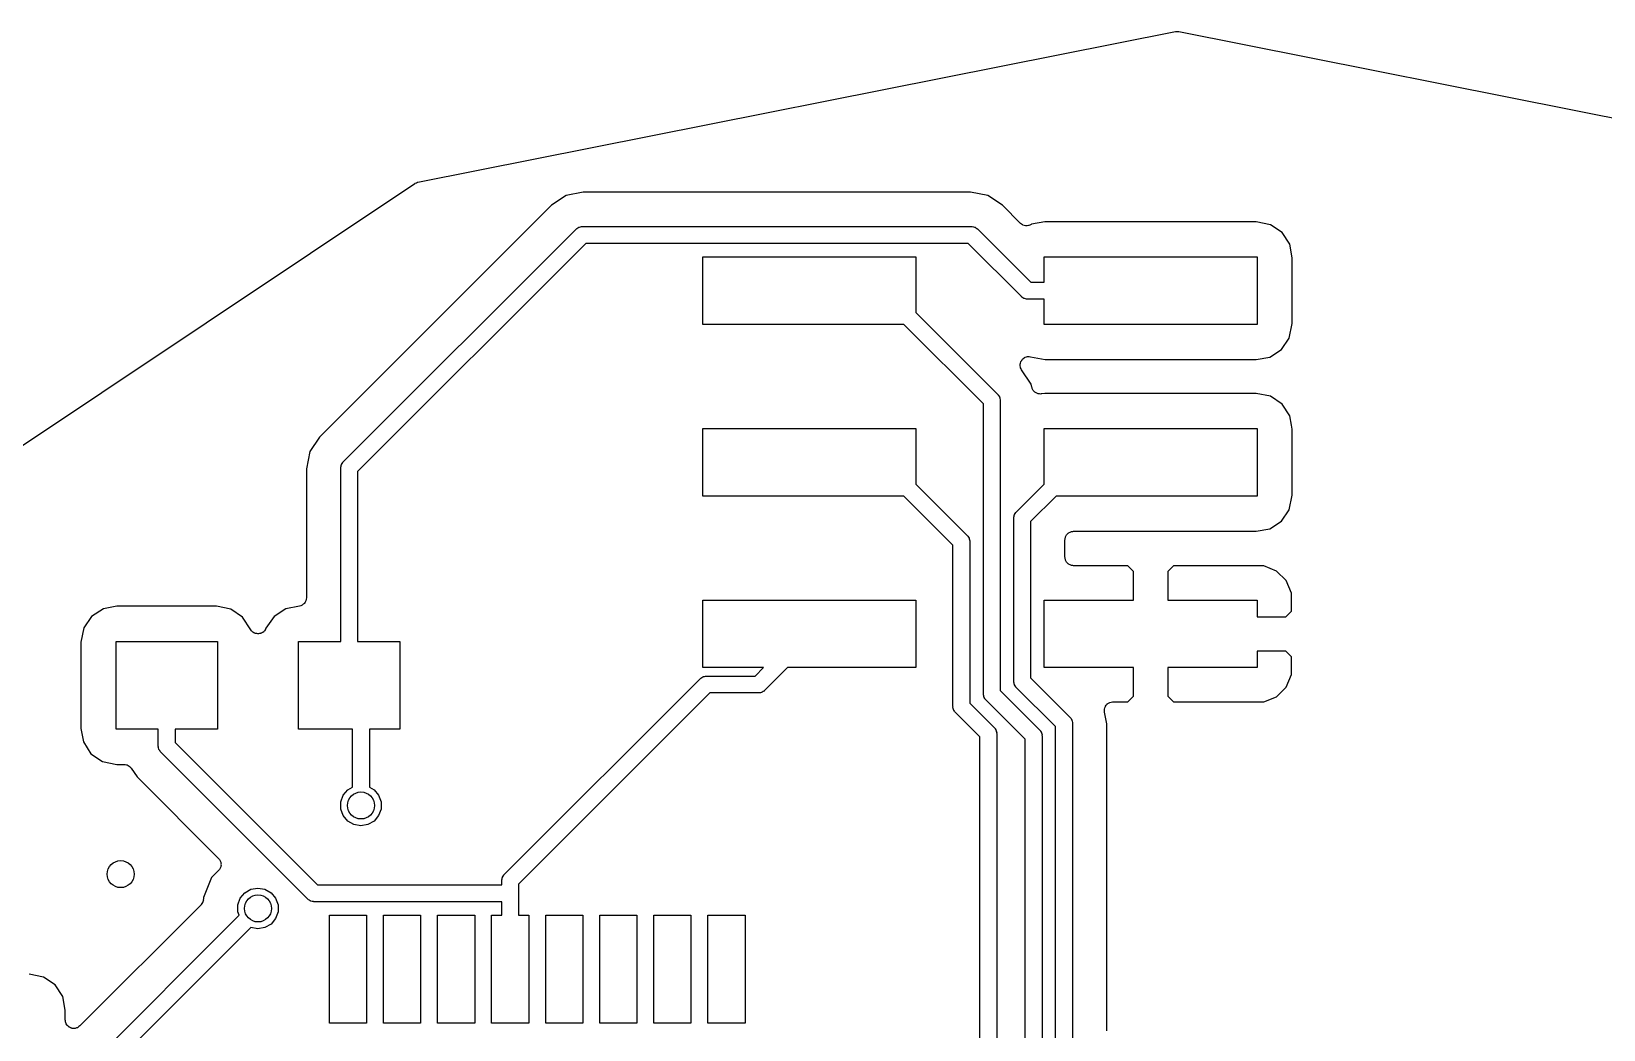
# Model space of a CAD drawing. Extents: x 10 to 287, y -200 to -10.
# Drawn here: x 133.05 to 156.31, y -85.36 to -70.58 of the extents above; entities that cross this region are included whole.
import ezdxf

# ---------------------------------------------------------------- set-up
doc = ezdxf.new("R2010")
doc.units = 0
doc.header["$MEASUREMENT"] = 0
doc.layers.add('BLACK', color=7, linetype='CONTINUOUS')

msp = doc.modelspace()

# ---------------------------------------------------------------- linework, layer by layer
at = {"layer": 'Black'}
for p, q in [((138.766, -72.815), (149.975, -70.5854)), ((149.975, -70.5854), (149.978, -70.5854)), ((149.978, -70.5854), (149.981, -70.5845)), ((149.981, -70.5845), (150, -70.5849)), ((150, -70.5849), (150.019, -70.5845)), ((150.019, -70.5845), (150.022, -70.5854)), ((150.022, -70.5854), (150.025, -70.5854)), ((150.025, -70.5854), (161.234, -72.815)), ((129.218, -79.1832), (138.721, -72.834)), ((138.721, -72.834), (138.723, -72.8328)), ((138.723, -72.8328), (138.725, -72.831)), ((138.725, -72.831), (138.743, -72.824)), ((138.743, -72.824), (138.761, -72.8162)), ((138.761, -72.8162), (138.764, -72.816)), ((138.764, -72.816), (138.766, -72.815)), ((140.956, -73.0145), (140.741, -73.1582)), ((141.21, -72.964), (140.956, -73.0145)), ((146.943, -72.964), (141.21, -72.964)), ((147.197, -73.0145), (146.943, -72.964)), ((147.412, -73.1582), (147.197, -73.0145)), ((140.741, -73.1582), (137.309, -76.5896)), ((147.68, -73.4255), (147.412, -73.1582)), ((141.113, -73.5055), (141.117, -73.5012)), ((141.117, -73.5012), (141.131, -73.4931)), ((141.131, -73.4931), (141.144, -73.4837)), ((141.144, -73.4837), (141.149, -73.4823)), ((141.149, -73.4823), (141.154, -73.4795)), ((141.154, -73.4795), (141.17, -73.4767)), ((141.17, -73.4767), (141.186, -73.4725)), ((141.186, -73.4725), (141.192, -73.473)), ((141.192, -73.473), (141.197, -73.472)), ((141.197, -73.472), (146.956, -73.472)), ((146.956, -73.472), (146.961, -73.473)), ((146.961, -73.473), (146.967, -73.4725)), ((146.967, -73.4725), (146.983, -73.4767)), ((146.983, -73.4767), (146.999, -73.4795)), ((146.999, -73.4795), (147.004, -73.4823)), ((147.004, -73.4823), (147.009, -73.4837)), ((147.009, -73.4837), (147.022, -73.4931)), ((147.022, -73.4931), (147.036, -73.5012)), ((147.036, -73.5012), (147.04, -73.5055)), ((147.696, -73.4367), (147.68, -73.4255)), ((147.711, -73.4486), (147.696, -73.4367)), ((147.714, -73.4494), (147.711, -73.4486)), ((147.716, -73.4508), (147.714, -73.4494)), ((147.735, -73.4559), (147.716, -73.4508)), ((147.753, -73.4617), (147.735, -73.4559)), ((147.756, -73.4616), (147.753, -73.4617)), ((147.758, -73.4622), (147.756, -73.4616)), ((147.778, -73.4605), (147.758, -73.4622)), ((147.798, -73.4596), (147.778, -73.4605)), ((147.8, -73.4586), (147.798, -73.4596)), ((147.802, -73.4584), (147.8, -73.4586)), ((147.82, -73.4501), (147.802, -73.4584)), ((147.838, -73.4425), (147.82, -73.4501)), ((147.844, -73.4391), (147.838, -73.4425)), ((148.043, -73.4016), (147.844, -73.4391)), ((151.168, -73.4016), (148.043, -73.4016)), ((151.382, -73.4449), (151.168, -73.4016)), ((151.552, -73.5609), (151.382, -73.4449)), ((137.66, -76.9576), (141.109, -73.5086)), ((141.249, -73.722), (137.873, -77.0978)), ((141.109, -73.5086), (141.113, -73.5055)), ((146.904, -73.722), (141.249, -73.722)), ((147.693, -74.5104), (146.904, -73.722)), ((147.04, -73.5055), (147.044, -73.5086)), ((147.044, -73.5086), (147.833, -74.297)), ((151.664, -73.7345), (151.552, -73.5609)), ((151.701, -73.9338), (151.664, -73.7345)), ((142.981, -74.922), (142.981, -73.922)), ((142.981, -73.922), (146.131, -73.922)), ((146.131, -73.922), (146.131, -74.7452)), ((148.031, -74.297), (148.031, -73.922)), ((148.031, -73.922), (151.181, -73.922)), ((151.181, -73.922), (151.181, -74.922)), ((151.701, -74.9093), (151.701, -73.9338)), ((147.833, -74.297), (148.031, -74.297)), ((147.697, -74.5135), (147.693, -74.5104)), ((147.701, -74.5178), (147.697, -74.5135)), ((147.715, -74.5259), (147.701, -74.5178)), ((147.728, -74.5353), (147.715, -74.5259)), ((147.733, -74.5367), (147.728, -74.5353)), ((147.738, -74.5395), (147.733, -74.5367)), ((147.754, -74.5423), (147.738, -74.5395)), ((147.77, -74.5465), (147.754, -74.5423)), ((147.776, -74.546), (147.77, -74.5465)), ((147.781, -74.547), (147.776, -74.546)), ((148.031, -74.547), (147.781, -74.547)), ((148.031, -74.922), (148.031, -74.547)), ((146.131, -74.7452), (147.344, -75.9586)), ((145.954, -74.922), (142.981, -74.922)), ((147.131, -76.0988), (145.954, -74.922)), ((151.181, -74.922), (148.031, -74.922)), ((151.542, -75.2932), (151.658, -75.1235)), ((151.658, -75.1235), (151.701, -74.9093)), ((151.368, -75.4049), (151.542, -75.2932)), ((147.675, -75.5199), (147.677, -75.5147)), ((147.678, -75.5366), (147.675, -75.5199)), ((147.676, -75.5093), (147.681, -75.4932)), ((147.677, -75.5147), (147.676, -75.5093)), ((147.679, -75.5533), (147.678, -75.5366)), ((147.681, -75.5583), (147.679, -75.5533)), ((147.681, -75.4932), (147.684, -75.4767)), ((147.682, -75.5636), (147.681, -75.5583)), ((147.69, -75.5783), (147.682, -75.5636)), ((147.684, -75.4767), (147.687, -75.4721)), ((147.687, -75.4721), (147.689, -75.467)), ((147.689, -75.467), (147.698, -75.4534)), ((147.697, -75.5937), (147.69, -75.5783)), ((147.839, -75.8057), (147.697, -75.5937)), ((147.698, -75.4534), (147.707, -75.4391)), ((147.707, -75.4391), (147.711, -75.4357)), ((147.711, -75.4357), (147.715, -75.4314)), ((147.715, -75.4314), (147.729, -75.4221)), ((147.729, -75.4221), (147.742, -75.4116)), ((147.742, -75.4116), (147.747, -75.4099)), ((147.747, -75.4099), (147.751, -75.4069)), ((147.751, -75.4069), (147.768, -75.4029)), ((147.768, -75.4029), (147.784, -75.3976)), ((147.784, -75.3976), (147.789, -75.3977)), ((147.789, -75.3977), (147.794, -75.3964)), ((147.794, -75.3964), (147.811, -75.3983)), ((147.811, -75.3983), (147.828, -75.3987)), ((147.828, -75.3987), (148.044, -75.4424)), ((148.044, -75.4424), (151.169, -75.4424)), ((151.169, -75.4424), (151.368, -75.4049)), ((147.847, -75.8504), (147.839, -75.8057)), ((147.344, -75.9586), (147.348, -75.9631)), ((147.348, -75.9631), (147.352, -75.9666)), ((147.352, -75.9666), (147.36, -75.9808)), ((147.36, -75.9808), (147.369, -75.9942)), ((147.369, -75.9942), (147.371, -75.9995)), ((147.371, -75.9995), (147.373, -76.0042)), ((147.373, -76.0042), (147.376, -76.0203)), ((147.376, -76.0203), (147.381, -76.0361)), ((147.381, -76.0361), (147.38, -76.0416)), ((147.38, -76.0416), (147.381, -76.047)), ((147.381, -76.047), (147.381, -80.3396)), ((147.851, -75.8602), (147.847, -75.8504)), ((147.853, -75.8705), (147.851, -75.8602)), ((147.859, -75.8806), (147.853, -75.8705)), ((147.863, -75.8916), (147.859, -75.8806)), ((147.87, -75.8994), (147.863, -75.8916)), ((147.876, -75.9084), (147.87, -75.8994)), ((147.885, -75.9159), (147.876, -75.9084)), ((147.892, -75.9247), (147.885, -75.9159)), ((147.902, -75.9297), (147.892, -75.9247)), ((147.91, -75.9364), (147.902, -75.9297)), ((147.921, -75.9403), (147.91, -75.9364)), ((147.931, -75.9459), (147.921, -75.9403)), ((147.941, -75.9475), (147.931, -75.9459)), ((147.951, -75.951), (147.941, -75.9475)), ((147.963, -75.9508), (147.951, -75.951)), ((147.975, -75.9526), (147.963, -75.9508)), ((147.985, -75.9506), (147.975, -75.9526)), ((147.995, -75.9505), (147.985, -75.9506)), ((148.043, -75.9416), (147.995, -75.9505)), ((151.168, -75.9416), (148.043, -75.9416)), ((151.382, -75.9849), (151.168, -75.9416)), ((151.552, -76.1009), (151.382, -75.9849)), ((147.131, -80.3914), (147.131, -76.0988)), ((151.664, -76.2745), (151.552, -76.1009)), ((151.69, -76.4121), (151.664, -76.2745)), ((142.981, -77.462), (142.981, -76.462)), ((142.981, -76.462), (146.131, -76.462)), ((146.131, -76.462), (146.131, -77.2852)), ((148.031, -77.2852), (148.031, -76.462)), ((148.031, -76.462), (151.181, -76.462)), ((151.181, -76.462), (151.181, -77.462)), ((151.701, -76.4738), (151.69, -76.4121)), ((151.701, -77.4493), (151.701, -76.4738)), ((137.309, -76.5896), (137.165, -76.8047)), ((137.165, -76.8047), (137.115, -77.0585)), ((137.633, -76.9985), (137.635, -76.9932)), ((137.635, -76.9932), (137.644, -76.9798)), ((137.644, -76.9798), (137.652, -76.9656)), ((137.652, -76.9656), (137.656, -76.9621)), ((137.656, -76.9621), (137.66, -76.9576)), ((137.115, -77.0585), (137.115, -78.9684)), ((137.623, -77.0351), (137.628, -77.0193)), ((137.624, -77.0406), (137.623, -77.0351)), ((137.623, -77.046), (137.624, -77.0406)), ((137.623, -79.614), (137.623, -77.046)), ((137.628, -77.0193), (137.631, -77.0032)), ((137.631, -77.0032), (137.633, -76.9985)), ((137.873, -77.0978), (137.873, -79.614)), ((146.131, -77.2852), (146.894, -78.0486)), ((147.618, -77.6986), (148.031, -77.2852)), ((151.658, -77.6635), (151.701, -77.4493)), ((145.954, -77.462), (142.981, -77.462)), ((146.681, -78.1888), (145.954, -77.462)), ((148.208, -77.462), (147.831, -77.8388)), ((151.181, -77.462), (148.208, -77.462)), ((151.542, -77.8332), (151.658, -77.6635)), ((147.581, -77.7761), (147.586, -77.7603)), ((147.582, -77.7816), (147.581, -77.7761)), ((147.581, -77.787), (147.582, -77.7816)), ((147.581, -80.205), (147.581, -77.787)), ((147.586, -77.7603), (147.589, -77.7442)), ((147.589, -77.7442), (147.591, -77.7395)), ((147.591, -77.7395), (147.593, -77.7342)), ((147.593, -77.7342), (147.602, -77.7208)), ((147.602, -77.7208), (147.61, -77.7067)), ((147.61, -77.7067), (147.614, -77.7031)), ((147.614, -77.7031), (147.618, -77.6986)), ((147.831, -77.8388), (147.831, -80.1532)), ((151.368, -77.9449), (151.542, -77.8332)), ((146.894, -78.0486), (146.898, -78.0531)), ((146.898, -78.0531), (146.902, -78.0566)), ((146.902, -78.0566), (146.91, -78.0708)), ((146.91, -78.0708), (146.919, -78.0841)), ((146.919, -78.0841), (146.921, -78.0895)), ((146.921, -78.0895), (146.923, -78.0942)), ((146.923, -78.0942), (146.926, -78.1103)), ((146.926, -78.1103), (146.931, -78.1261)), ((146.931, -78.1261), (146.93, -78.1316)), ((146.93, -78.1316), (146.931, -78.137)), ((146.931, -78.137), (146.931, -80.526)), ((148.339, -78.1094), (148.341, -78.0985)), ((148.339, -78.367), (148.339, -78.1094)), ((148.341, -78.0874), (148.345, -78.0769)), ((148.341, -78.0985), (148.341, -78.0874)), ((148.345, -78.0769), (148.347, -78.066)), ((148.347, -78.066), (148.352, -78.0564)), ((148.352, -78.0564), (148.356, -78.0459)), ((148.356, -78.0459), (148.363, -78.0374)), ((148.363, -78.0374), (148.369, -78.0278)), ((148.369, -78.0278), (148.377, -78.0207)), ((148.377, -78.0207), (148.384, -78.0122)), ((148.384, -78.0122), (148.394, -78.0066)), ((148.394, -78.0066), (148.402, -77.9995)), ((148.402, -77.9995), (148.413, -77.9957)), ((148.413, -77.9957), (148.423, -77.9901)), ((148.423, -77.9901), (148.434, -77.9882)), ((148.434, -77.9882), (148.444, -77.9844)), ((148.444, -77.9844), (148.455, -77.9844)), ((148.455, -77.9844), (148.466, -77.9824)), ((148.466, -77.9824), (151.169, -77.9824)), ((151.169, -77.9824), (151.368, -77.9449)), ((146.681, -80.5778), (146.681, -78.1888)), ((148.341, -78.3779), (148.339, -78.367)), ((148.341, -78.3891), (148.341, -78.3779)), ((148.345, -78.3995), (148.341, -78.3891)), ((148.347, -78.4104), (148.345, -78.3995)), ((148.352, -78.4201), (148.347, -78.4104)), ((148.356, -78.4305), (148.352, -78.4201)), ((148.363, -78.439), (148.356, -78.4305)), ((148.369, -78.4486), (148.363, -78.439)), ((148.377, -78.4558), (148.369, -78.4486)), ((148.384, -78.4643), (148.377, -78.4558)), ((148.394, -78.4698), (148.384, -78.4643)), ((148.402, -78.477), (148.394, -78.4698)), ((148.413, -78.4808), (148.402, -78.477)), ((148.423, -78.4863), (148.413, -78.4808)), ((148.434, -78.4883), (148.423, -78.4863)), ((148.444, -78.4921), (148.434, -78.4883)), ((148.455, -78.4921), (148.444, -78.4921)), ((148.466, -78.494), (148.455, -78.4921)), ((149.268, -78.494), (148.466, -78.494)), ((149.352, -78.5784), (149.268, -78.494)), ((149.352, -79.002), (149.352, -78.5784)), ((149.944, -78.494), (149.86, -78.5784)), ((149.86, -78.5784), (149.86, -79.002)), ((151.282, -78.494), (149.944, -78.494)), ((151.469, -78.5713), (151.282, -78.494)), ((151.612, -78.7142), (151.469, -78.5713)), ((151.689, -78.901), (151.612, -78.7142)), ((137.031, -79.0857), (137.011, -79.0933)), ((137.052, -79.0784), (137.031, -79.0857)), ((137.053, -79.0777), (137.052, -79.078)), ((137.052, -79.078), (137.052, -79.0784)), ((137.069, -79.0638), (137.053, -79.0777)), ((137.085, -79.0501), (137.069, -79.0638)), ((137.086, -79.0494), (137.085, -79.0501)), ((137.097, -79.0304), (137.086, -79.049)), ((137.086, -79.049), (137.086, -79.0494)), ((137.107, -79.0119), (137.097, -79.0304)), ((137.108, -79.0105), (137.107, -79.0112)), ((137.107, -79.0112), (137.107, -79.0119)), ((137.111, -78.9895), (137.108, -79.0105)), ((137.115, -78.9684), (137.111, -78.9895)), ((142.981, -80.002), (142.981, -79.002)), ((142.981, -79.002), (146.131, -79.002)), ((146.131, -79.002), (146.131, -80.002)), ((148.031, -80.002), (148.031, -79.002)), ((148.031, -79.002), (149.352, -79.002)), ((149.86, -79.002), (151.181, -79.002)), ((151.181, -79.002), (151.181, -79.248)), ((151.689, -79.1636), (151.689, -78.901)), ((133.937, -79.2428), (133.821, -79.4125)), ((134.111, -79.1311), (133.937, -79.2428)), ((134.31, -79.0936), (134.111, -79.1311)), ((135.785, -79.0936), (134.31, -79.0936)), ((135.999, -79.1369), (135.785, -79.0936)), ((136.169, -79.2529), (135.999, -79.1369)), ((136.292, -79.4439), (136.169, -79.2529)), ((136.637, -79.2428), (136.516, -79.4196)), ((136.811, -79.1311), (136.637, -79.2428)), ((137.011, -79.0933), (136.811, -79.1311)), ((151.181, -79.248), (151.605, -79.248)), ((151.605, -79.248), (151.689, -79.1636)), ((133.821, -79.4125), (133.778, -79.6267)), ((136.304, -79.4567), (136.292, -79.4439)), ((136.315, -79.4704), (136.304, -79.4567)), ((136.319, -79.4728), (136.315, -79.4704)), ((136.322, -79.4763), (136.319, -79.4728)), ((136.338, -79.4843), (136.322, -79.4763)), ((136.352, -79.4934), (136.338, -79.4843)), ((136.357, -79.4943), (136.352, -79.4934)), ((136.361, -79.4965), (136.357, -79.4943)), ((136.379, -79.4987), (136.361, -79.4965)), ((136.396, -79.5022), (136.379, -79.4987)), ((136.4, -79.5015), (136.396, -79.5022)), ((136.405, -79.502), (136.4, -79.5015)), ((136.422, -79.4982), (136.405, -79.502)), ((136.439, -79.4956), (136.422, -79.4982)), ((136.443, -79.4933), (136.439, -79.4956)), ((136.448, -79.4923), (136.443, -79.4933)), ((136.463, -79.4829), (136.448, -79.4923)), ((136.478, -79.4745), (136.463, -79.4829)), ((136.481, -79.471), (136.478, -79.4745)), ((136.485, -79.4684), (136.481, -79.471)), ((136.496, -79.4545), (136.485, -79.4684)), ((136.507, -79.4415), (136.496, -79.4545)), ((136.509, -79.4371), (136.507, -79.4415)), ((136.512, -79.4333), (136.509, -79.4371)), ((136.516, -79.4196), (136.512, -79.4333)), ((133.778, -79.6267), (133.778, -80.9022)), ((134.298, -80.914), (134.298, -79.614)), ((134.298, -79.614), (135.798, -79.614)), ((135.798, -79.614), (135.798, -80.914)), ((136.998, -80.914), (136.998, -79.614)), ((136.998, -79.614), (137.623, -79.614)), ((137.873, -79.614), (138.498, -79.614)), ((138.498, -79.614), (138.498, -80.914)), ((151.181, -79.756), (151.181, -80.002)), ((151.605, -79.756), (151.181, -79.756)), ((151.689, -79.8404), (151.605, -79.756)), ((143.879, -80.002), (142.981, -80.002)), ((143.754, -80.127), (143.879, -80.002)), ((144.233, -80.002), (143.894, -80.3404)), ((146.131, -80.002), (144.233, -80.002)), ((149.352, -80.002), (148.031, -80.002)), ((149.352, -80.4256), (149.352, -80.002)), ((151.181, -80.002), (149.86, -80.002)), ((149.86, -80.002), (149.86, -80.4256)), ((151.689, -80.103), (151.689, -79.8404)), ((140.042, -83.0656), (142.944, -80.1636)), ((142.944, -80.1636), (142.948, -80.1605)), ((142.948, -80.1605), (142.952, -80.1562)), ((142.952, -80.1562), (142.966, -80.1481)), ((142.966, -80.1481), (142.979, -80.1387)), ((142.979, -80.1387), (142.984, -80.1373)), ((142.984, -80.1373), (142.989, -80.1345)), ((142.989, -80.1345), (143.005, -80.1317)), ((143.005, -80.1317), (143.021, -80.1275)), ((143.021, -80.1275), (143.027, -80.128)), ((143.027, -80.128), (143.032, -80.127)), ((143.032, -80.127), (143.754, -80.127)), ((147.582, -80.2104), (147.581, -80.205)), ((147.581, -80.2159), (147.582, -80.2104)), ((147.586, -80.2317), (147.581, -80.2159)), ((147.589, -80.2478), (147.586, -80.2317)), ((147.591, -80.2525), (147.589, -80.2478)), ((147.831, -80.1532), (148.412, -80.7346)), ((151.612, -80.2898), (151.689, -80.103)), ((143.084, -80.377), (140.255, -83.2058)), ((143.806, -80.377), (143.084, -80.377)), ((143.811, -80.376), (143.806, -80.377)), ((143.817, -80.3765), (143.811, -80.376)), ((143.833, -80.3723), (143.817, -80.3765)), ((143.849, -80.3695), (143.833, -80.3723)), ((143.854, -80.3667), (143.849, -80.3695)), ((143.859, -80.3653), (143.854, -80.3667)), ((143.872, -80.3559), (143.859, -80.3653)), ((143.886, -80.3478), (143.872, -80.3559)), ((143.89, -80.3435), (143.886, -80.3478)), ((143.894, -80.3404), (143.89, -80.3435)), ((147.132, -80.3968), (147.131, -80.3914)), ((147.131, -80.4023), (147.132, -80.3968)), ((147.136, -80.4181), (147.131, -80.4023)), ((147.139, -80.4342), (147.136, -80.4181)), ((147.141, -80.4389), (147.139, -80.4342)), ((147.143, -80.4442), (147.141, -80.4389)), ((147.152, -80.4576), (147.143, -80.4442)), ((147.16, -80.4717), (147.152, -80.4576)), ((147.164, -80.4753), (147.16, -80.4717)), ((147.168, -80.4798), (147.164, -80.4753)), ((147.749, -81.0612), (147.168, -80.4798)), ((147.381, -80.3396), (147.962, -80.921)), ((147.593, -80.2578), (147.591, -80.2525)), ((147.602, -80.2712), (147.593, -80.2578)), ((147.61, -80.2853), (147.602, -80.2712)), ((147.614, -80.2889), (147.61, -80.2853)), ((147.618, -80.2934), (147.614, -80.2889)), ((148.199, -80.8748), (147.618, -80.2934)), ((149.268, -80.51), (149.352, -80.4256)), ((149.86, -80.4256), (149.944, -80.51)), ((151.282, -80.51), (151.469, -80.4327)), ((151.469, -80.4327), (151.612, -80.2898)), ((146.682, -80.5832), (146.681, -80.5778)), ((146.681, -80.5887), (146.682, -80.5832)), ((146.686, -80.6045), (146.681, -80.5887)), ((146.689, -80.6206), (146.686, -80.6045)), ((146.691, -80.6253), (146.689, -80.6206)), ((146.693, -80.6306), (146.691, -80.6253)), ((146.702, -80.644), (146.693, -80.6306)), ((146.71, -80.6581), (146.702, -80.644)), ((146.714, -80.6617), (146.71, -80.6581)), ((146.718, -80.6662), (146.714, -80.6617)), ((147.078, -81.0266), (146.718, -80.6662)), ((146.931, -80.526), (147.291, -80.8864)), ((148.921, -80.6177), (148.922, -80.6164)), ((148.922, -80.6384), (148.921, -80.6177)), ((148.922, -80.6149), (148.929, -80.5955)), ((148.922, -80.6164), (148.922, -80.6149)), ((148.922, -80.6591), (148.922, -80.6384)), ((148.922, -80.6604), (148.922, -80.6591)), ((148.922, -80.6618), (148.922, -80.6604)), ((148.957, -80.8355), (148.922, -80.6618)), ((148.929, -80.5955), (148.936, -80.5759)), ((148.936, -80.5759), (148.937, -80.5748)), ((148.937, -80.5735), (148.95, -80.5576)), ((148.937, -80.5748), (148.937, -80.5735)), ((148.95, -80.5576), (148.963, -80.5415)), ((148.963, -80.5415), (148.964, -80.5408)), ((148.964, -80.5408), (148.965, -80.5397)), ((148.965, -80.5397), (148.983, -80.5294)), ((148.983, -80.5294), (149.001, -80.5186)), ((149.001, -80.5186), (149.002, -80.5184)), ((149.002, -80.5184), (149.004, -80.5177)), ((149.004, -80.5177), (149.024, -80.5141)), ((149.024, -80.5141), (149.044, -80.51)), ((149.044, -80.51), (149.046, -80.5102)), ((149.046, -80.5102), (149.047, -80.51)), ((149.047, -80.51), (149.268, -80.51)), ((149.944, -80.51), (151.282, -80.51)), ((133.778, -80.9022), (133.815, -81.1015)), ((134.923, -80.914), (134.298, -80.914)), ((134.923, -81.164), (134.923, -80.914)), ((135.798, -80.914), (135.173, -80.914)), ((135.173, -80.914), (135.173, -81.1122)), ((137.797, -80.914), (136.998, -80.914)), ((137.797, -81.7717), (137.797, -80.914)), ((138.498, -80.914), (138.047, -80.914)), ((138.047, -80.914), (138.047, -81.7717)), ((147.291, -80.8864), (147.295, -80.8909)), ((147.295, -80.8909), (147.299, -80.8945)), ((147.299, -80.8945), (147.307, -80.9086)), ((147.307, -80.9086), (147.316, -80.922)), ((147.316, -80.922), (147.318, -80.9273)), ((147.318, -80.9273), (147.32, -80.9321)), ((147.32, -80.9321), (147.323, -80.9481)), ((147.323, -80.9481), (147.328, -80.9639)), ((147.962, -80.921), (147.966, -80.9255)), ((147.966, -80.9255), (147.97, -80.9291)), ((147.97, -80.9291), (147.978, -80.9432)), ((147.978, -80.9432), (147.987, -80.9566)), ((148.199, -92.8686), (148.199, -80.8748)), ((148.412, -80.7346), (148.416, -80.7391)), ((148.416, -80.7391), (148.42, -80.7427)), ((148.42, -80.7427), (148.428, -80.7568)), ((148.428, -80.7568), (148.437, -80.7702)), ((148.437, -80.7702), (148.439, -80.7755)), ((148.439, -80.7755), (148.441, -80.7803)), ((148.441, -80.7803), (148.444, -80.7963)), ((148.444, -80.7963), (148.449, -80.8121)), ((148.449, -80.8121), (148.448, -80.8176)), ((148.448, -80.8176), (148.449, -80.823)), ((148.449, -80.823), (148.449, -92.9204)), ((148.957, -83.7137), (148.957, -80.8355)), ((133.815, -81.1015), (133.927, -81.2751)), ((134.924, -81.1694), (134.923, -81.164)), ((134.923, -81.1749), (134.924, -81.1694)), ((134.928, -81.1907), (134.923, -81.1749)), ((135.173, -81.1122), (137.277, -83.216)), ((147.078, -91.7421), (147.078, -81.0266)), ((147.328, -80.9639), (147.327, -80.9694)), ((147.327, -80.9694), (147.328, -80.9748)), ((147.328, -80.9748), (147.328, -91.7421)), ((147.749, -83.82), (147.749, -81.0612)), ((147.987, -80.9566), (147.989, -80.9619)), ((147.989, -80.9619), (147.991, -80.9667)), ((147.991, -80.9667), (147.994, -80.9827)), ((147.994, -80.9827), (147.999, -80.9985)), ((147.999, -80.9985), (147.998, -81.004)), ((147.998, -81.004), (147.999, -81.0094)), ((147.999, -81.0094), (147.999, -83.82)), ((133.927, -81.2751), (134.097, -81.3911)), ((134.097, -81.3911), (134.311, -81.4344)), ((134.931, -81.2068), (134.928, -81.1907)), ((134.933, -81.2115), (134.931, -81.2068)), ((134.935, -81.2168), (134.933, -81.2115)), ((134.944, -81.2302), (134.935, -81.2168)), ((134.952, -81.2443), (134.944, -81.2302)), ((134.956, -81.2479), (134.952, -81.2443)), ((134.96, -81.2524), (134.956, -81.2479)), ((137.137, -83.4294), (134.96, -81.2524)), ((134.311, -81.4344), (134.417, -81.4344)), ((134.417, -81.4344), (134.435, -81.4376)), ((134.435, -81.4376), (134.453, -81.4395)), ((134.453, -81.4395), (134.456, -81.4414)), ((134.456, -81.4414), (134.461, -81.4421)), ((134.461, -81.4421), (134.476, -81.4511)), ((134.476, -81.4511), (134.492, -81.459)), ((134.492, -81.459), (134.495, -81.4621)), ((134.495, -81.4621), (134.499, -81.4642)), ((134.499, -81.4642), (134.51, -81.4779)), ((134.51, -81.4779), (134.523, -81.4909)), ((134.523, -81.4909), (134.609, -81.6204)), ((134.609, -81.6204), (135.815, -82.8264)), ((137.661, -81.8914), (137.728, -81.8113)), ((137.728, -81.8113), (137.797, -81.7717)), ((138.047, -81.7717), (138.116, -81.8113)), ((138.116, -81.8113), (138.183, -81.8914)), ((137.625, -81.9897), (137.661, -81.8914)), ((137.625, -82.0943), (137.625, -81.9897)), ((137.661, -82.1926), (137.625, -82.0943)), ((138.183, -81.8914), (138.219, -81.9897)), ((138.219, -82.0943), (138.183, -82.1926)), ((138.219, -81.9897), (138.219, -82.0943)), ((137.728, -82.2727), (137.661, -82.1926)), ((137.819, -82.325), (137.728, -82.2727)), ((137.922, -82.3431), (137.819, -82.325)), ((138.025, -82.325), (137.922, -82.3431)), ((138.116, -82.2727), (138.025, -82.325)), ((138.183, -82.1926), (138.116, -82.2727)), ((135.815, -83.0061), (135.713, -83.1077)), ((135.815, -82.8264), (135.822, -82.8356)), ((135.822, -82.997), (135.815, -83.0061)), ((135.822, -82.8356), (135.83, -82.8435)), ((135.829, -82.9891), (135.822, -82.997)), ((135.834, -82.9791), (135.829, -82.9891)), ((135.83, -82.8435), (135.834, -82.8535)), ((135.834, -82.8535), (135.841, -82.8626)), ((135.84, -82.97), (135.834, -82.9791)), ((135.843, -82.9592), (135.84, -82.97)), ((135.841, -82.8626), (135.843, -82.8734)), ((135.843, -82.8734), (135.848, -82.8835)), ((135.848, -82.9491), (135.843, -82.9592)), ((135.848, -82.8835), (135.849, -82.8945)), ((135.849, -82.9381), (135.848, -82.9491)), ((135.849, -82.8945), (135.852, -82.9052)), ((135.852, -82.9274), (135.849, -82.9381)), ((135.852, -82.9052), (135.851, -82.9163)), ((135.851, -82.9163), (135.852, -82.9274)), ((135.713, -83.1077), (135.59, -83.4046)), ((136.295, -83.283), (136.398, -83.2649)), ((136.398, -83.2649), (136.501, -83.283)), ((137.277, -83.216), (140.005, -83.216)), ((140.005, -83.1431), (140.01, -83.1273)), ((140.006, -83.1486), (140.005, -83.1431)), ((140.005, -83.154), (140.006, -83.1486)), ((140.005, -83.216), (140.005, -83.154)), ((140.01, -83.1273), (140.013, -83.1112)), ((140.013, -83.1112), (140.015, -83.1065)), ((140.015, -83.1065), (140.017, -83.1012)), ((140.017, -83.1012), (140.026, -83.0878)), ((140.026, -83.0878), (140.034, -83.0737)), ((140.034, -83.0737), (140.038, -83.0701)), ((140.038, -83.0701), (140.042, -83.0656)), ((140.255, -83.2058), (140.255, -83.416)), ((135.569, -83.4934), (135.56, -83.5078)), ((135.578, -83.4797), (135.569, -83.4934)), ((135.58, -83.4744), (135.578, -83.4797)), ((135.582, -83.4696), (135.58, -83.4744)), ((135.585, -83.4532), (135.582, -83.4696)), ((135.59, -83.4371), (135.585, -83.4532)), ((135.59, -83.4262), (135.589, -83.4316)), ((135.589, -83.4316), (135.59, -83.4371)), ((135.59, -83.4046), (135.59, -83.4262)), ((136.101, -83.5137), (136.137, -83.4154)), ((136.137, -83.4154), (136.204, -83.3353)), ((136.204, -83.3353), (136.295, -83.283)), ((136.501, -83.283), (136.592, -83.3353)), ((136.592, -83.3353), (136.659, -83.4154)), ((136.659, -83.4154), (136.695, -83.5137)), ((137.141, -83.4325), (137.137, -83.4294)), ((137.145, -83.4368), (137.141, -83.4325)), ((137.159, -83.4449), (137.145, -83.4368)), ((137.172, -83.4543), (137.159, -83.4449)), ((137.177, -83.4557), (137.172, -83.4543)), ((137.182, -83.4585), (137.177, -83.4557)), ((137.198, -83.4613), (137.182, -83.4585)), ((137.214, -83.4655), (137.198, -83.4613)), ((137.22, -83.465), (137.214, -83.4655)), ((137.225, -83.466), (137.22, -83.465)), ((140.003, -83.466), (137.225, -83.466)), ((140.005, -83.4678), (140.003, -83.466)), ((140.005, -83.666), (140.005, -83.4678)), ((140.255, -83.416), (140.255, -83.666)), ((135.553, -83.5159), (133.763, -85.3056)), ((133.907, -85.8806), (136.119, -83.6678)), ((135.556, -83.5113), (135.553, -83.5159)), ((135.56, -83.5078), (135.556, -83.5113)), ((136.101, -83.6183), (136.101, -83.5137)), ((136.119, -83.6678), (136.101, -83.6183)), ((136.659, -83.7166), (136.592, -83.7967)), ((136.695, -83.6183), (136.659, -83.7166)), ((136.695, -83.5137), (136.695, -83.6183)), ((137.455, -85.266), (137.455, -83.666)), ((137.455, -83.666), (138.005, -83.666)), ((138.005, -83.666), (138.005, -85.266)), ((138.255, -85.266), (138.255, -83.666)), ((138.255, -83.666), (138.805, -83.666)), ((138.805, -83.666), (138.805, -85.266)), ((139.055, -85.266), (139.055, -83.666)), ((139.055, -83.666), (139.605, -83.666)), ((139.605, -83.666), (139.605, -85.266)), ((139.855, -85.266), (139.855, -83.666)), ((139.855, -83.666), (140.005, -83.666)), ((140.255, -83.666), (140.405, -83.666)), ((140.405, -83.666), (140.405, -85.266)), ((140.655, -85.266), (140.655, -83.666)), ((140.655, -83.666), (141.205, -83.666)), ((141.205, -83.666), (141.205, -85.266)), ((141.455, -85.266), (141.455, -83.666)), ((141.455, -83.666), (142.005, -83.666)), ((142.005, -83.666), (142.005, -85.266)), ((142.255, -85.266), (142.255, -83.666)), ((142.255, -83.666), (142.805, -83.666)), ((142.805, -83.666), (142.805, -85.266)), ((143.055, -85.266), (143.055, -83.666)), ((143.055, -83.666), (143.605, -83.666)), ((143.605, -83.666), (143.605, -85.266)), ((148.957, -85.3757), (148.957, -83.7137)), ((136.293, -83.8478), (134.12, -86.0208)), ((136.295, -83.849), (136.293, -83.8478)), ((136.398, -83.8671), (136.295, -83.849)), ((136.501, -83.849), (136.398, -83.8671)), ((136.592, -83.7967), (136.501, -83.849)), ((147.749, -92.6122), (147.749, -83.82)), ((147.999, -83.82), (147.999, -92.664)), ((133.227, -84.5809), (133.013, -84.5376)), ((133.397, -84.6969), (133.227, -84.5809)), ((133.509, -84.8705), (133.397, -84.6969)), ((133.546, -85.0698), (133.509, -84.8705)), ((133.546, -85.2158), (133.546, -85.0698)), ((133.549, -85.2321), (133.546, -85.2158)), ((133.551, -85.2486), (133.549, -85.2321)), ((133.553, -85.2537), (133.551, -85.2486)), ((133.554, -85.2592), (133.553, -85.2537)), ((133.562, -85.2736), (133.554, -85.2592)), ((133.569, -85.2886), (133.562, -85.2736)), ((133.573, -85.2926), (133.569, -85.2886)), ((133.576, -85.2974), (133.573, -85.2926)), ((133.589, -85.3081), (133.576, -85.2974)), ((133.601, -85.3198), (133.589, -85.3081)), ((133.606, -85.3222), (133.601, -85.3198)), ((133.61, -85.3257), (133.606, -85.3222)), ((133.626, -85.3314), (133.61, -85.3257)), ((133.641, -85.3384), (133.626, -85.3314)), ((133.646, -85.3389), (133.641, -85.3384)), ((133.651, -85.3408), (133.646, -85.3389)), ((133.668, -85.3408), (133.651, -85.3408)), ((133.685, -85.3423), (133.668, -85.3408)), ((133.69, -85.3408), (133.685, -85.3423)), ((133.695, -85.3408), (133.69, -85.3408)), ((133.711, -85.3352), (133.695, -85.3408)), ((133.727, -85.3309), (133.711, -85.3352)), ((133.732, -85.3277), (133.727, -85.3309)), ((133.737, -85.3257), (133.732, -85.3277)), ((133.75, -85.3151), (133.737, -85.3257)), ((133.763, -85.3056), (133.75, -85.3151)), ((138.005, -85.266), (137.455, -85.266)), ((138.805, -85.266), (138.255, -85.266)), ((139.605, -85.266), (139.055, -85.266)), ((140.405, -85.266), (139.855, -85.266)), ((141.205, -85.266), (140.655, -85.266)), ((142.005, -85.266), (141.455, -85.266)), ((142.805, -85.266), (142.255, -85.266)), ((143.605, -85.266), (143.055, -85.266))]:
    msp.add_line(p, q, dxfattribs=at)
for centre in [(137.922, -82.042), (134.366, -83.058), (136.398, -83.566)]:
    msp.add_circle(centre, 0.2, dxfattribs=at)

doc.saveas('drawing.dxf')
